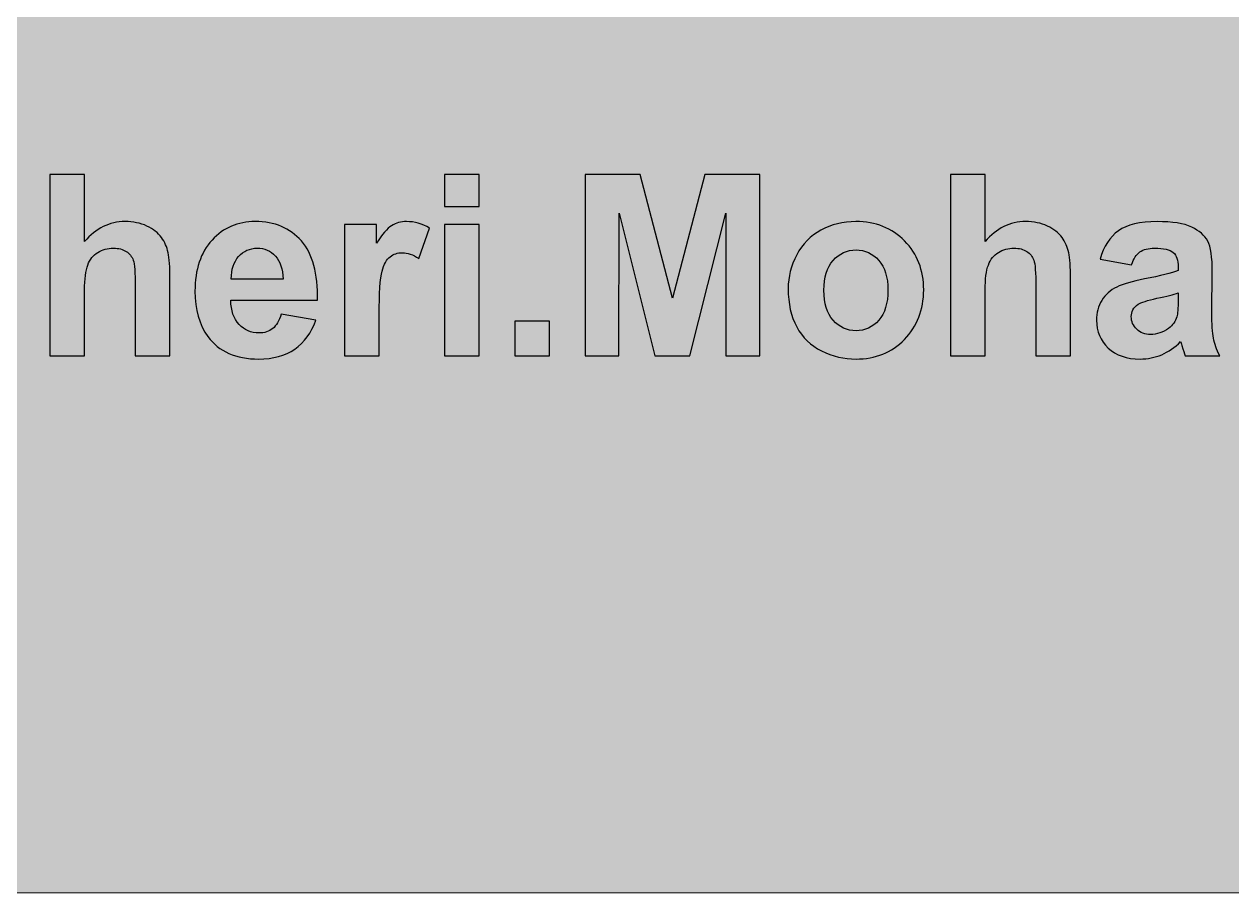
# Model space of a CAD drawing. Header units: millimetres. Extents: x -355.9 to -255.9, y -181.3 to -81.3.
# Drawn here: x -321.1 to -290.47, y -181.34 to -159.31 of the extents above; entities that cross this region are included whole.
import ezdxf

# ---------------------------------------------------------------- set-up
doc = ezdxf.new("R2010")
doc.units = ezdxf.units.MM
doc.header["$MEASUREMENT"] = 0
doc.layers.add('Layer 1', color=7, linetype='Continuous')

msp = doc.modelspace()

# ---------------------------------------------------------------- hatches: boundary and pattern name
at = {"layer": 'Layer 1', "true_color": 0xfff212}
h = msp.add_hatch(color=2, dxfattribs=at)
edge = h.paths.add_edge_path()
edge.add_spline(control_points=[(-261.0166, -81.3447), (-261.0166, -81.3447), (-350.7462, -81.3447), (-350.7462, -81.3447), (-353.5706, -81.3447), (-355.8814, -83.6554), (-355.8814, -86.4799), (-355.8814, -86.4799), (-355.8814, -176.2094), (-355.8814, -176.2094), (-355.8814, -179.0339), (-353.5706, -181.3446), (-350.7462, -181.3446), (-350.7462, -181.3446), (-261.0166, -181.3446), (-261.0166, -181.3446), (-258.1922, -181.3446), (-255.8814, -179.0339), (-255.8814, -176.2094), (-255.8814, -176.2094), (-255.8814, -86.4799), (-255.8814, -86.4799), (-255.8814, -83.6554), (-258.1922, -81.3447), (-261.0166, -81.3447)], knot_values=[0, 0, 0, 0, 0.125, 0.125, 0.125, 0.25, 0.25, 0.25, 0.375, 0.375, 0.375, 0.5, 0.5, 0.5, 0.625, 0.625, 0.625, 0.75, 0.75, 0.75, 0.875, 0.875, 0.875, 1, 1, 1, 1], degree=3, periodic=1)
at = {"layer": 'Layer 1', "true_color": 0x373435}
h = msp.add_hatch(color=250, dxfattribs=at)
edge = h.paths.add_edge_path()
edge.add_spline(control_points=[(-319.5639, -163.1222), (-319.5639, -163.1222), (-319.5639, -164.8261), (-319.5639, -164.8261), (-319.2781, -164.4868), (-318.9356, -164.3167), (-318.5386, -164.3167), (-318.3341, -164.3167), (-318.1501, -164.354), (-317.9862, -164.429), (-317.8225, -164.505), (-317.6994, -164.6003), (-317.6159, -164.718), (-317.5325, -164.8346), (-317.4757, -164.9642), (-317.4457, -165.1065), (-317.4148, -165.2489), (-317.3997, -165.4694), (-317.3997, -165.7681), (-317.3997, -165.7681), (-317.3997, -167.7203), (-317.3997, -167.7203), (-317.3997, -167.7203), (-318.2795, -167.7203), (-318.2795, -167.7203), (-318.2795, -167.7203), (-318.2795, -165.9629), (-318.2795, -165.9629), (-318.2795, -165.6139), (-318.2966, -165.3923), (-318.3298, -165.2981), (-318.3641, -165.204), (-318.424, -165.1291), (-318.5096, -165.0745), (-318.5953, -165.0188), (-318.7023, -164.9909), (-318.8318, -164.9909), (-318.9796, -164.9909), (-319.1112, -165.0262), (-319.2279, -165.098), (-319.3446, -165.1687), (-319.4291, -165.2756), (-319.4826, -165.4191), (-319.5372, -165.5614), (-319.5639, -165.7734), (-319.5639, -166.0528), (-319.5639, -166.0528), (-319.5639, -167.7203), (-319.5639, -167.7203), (-319.5639, -167.7203), (-320.4438, -167.7203), (-320.4438, -167.7203), (-320.4438, -167.7203), (-320.4438, -163.1222), (-320.4438, -163.1222), (-320.4438, -163.1222), (-319.5639, -163.1222), (-319.5639, -163.1222)], knot_values=[0, 0, 0, 0, 0.0526316, 0.0526316, 0.0526316, 0.1052632, 0.1052632, 0.1052632, 0.1578947, 0.1578947, 0.1578947, 0.2105263, 0.2105263, 0.2105263, 0.2631579, 0.2631579, 0.2631579, 0.3157895, 0.3157895, 0.3157895, 0.3684211, 0.3684211, 0.3684211, 0.4210526, 0.4210526, 0.4210526, 0.4736842, 0.4736842, 0.4736842, 0.5263158, 0.5263158, 0.5263158, 0.5789474, 0.5789474, 0.5789474, 0.6315789, 0.6315789, 0.6315789, 0.6842105, 0.6842105, 0.6842105, 0.7368421, 0.7368421, 0.7368421, 0.7894737, 0.7894737, 0.7894737, 0.8421053, 0.8421053, 0.8421053, 0.8947368, 0.8947368, 0.8947368, 0.9473684, 0.9473684, 0.9473684, 1, 1, 1, 1], degree=3, periodic=1)
h = msp.add_hatch(color=250, dxfattribs=at)
edge = h.paths.add_edge_path()
edge.add_spline(control_points=[(-310.4372, -163.9378), (-310.4372, -163.9378), (-310.4372, -163.1222), (-310.4372, -163.1222), (-310.4372, -163.1222), (-309.5573, -163.1222), (-309.5573, -163.1222), (-309.5573, -163.1222), (-309.5573, -163.9378), (-309.5573, -163.9378), (-309.5573, -163.9378), (-310.4372, -163.9378), (-310.4372, -163.9378)], knot_values=[0, 0, 0, 0, 0.25, 0.25, 0.25, 0.5, 0.5, 0.5, 0.75, 0.75, 0.75, 1, 1, 1, 1], degree=3, periodic=1)
h = msp.add_hatch(color=250, dxfattribs=at)
edge = h.paths.add_edge_path()
edge.add_spline(control_points=[(-306.8749, -167.7203), (-306.8749, -167.7203), (-306.8749, -163.1222), (-306.8749, -163.1222), (-306.8749, -163.1222), (-305.4803, -163.1222), (-305.4803, -163.1222), (-305.4803, -163.1222), (-304.6561, -166.2582), (-304.6561, -166.2582), (-304.6561, -166.2582), (-303.8416, -163.1222), (-303.8416, -163.1222), (-303.8416, -163.1222), (-302.4438, -163.1222), (-302.4438, -163.1222), (-302.4438, -163.1222), (-302.4438, -167.7203), (-302.4438, -167.7203), (-302.4438, -167.7203), (-303.3043, -167.7203), (-303.3043, -167.7203), (-303.3043, -167.7203), (-303.3075, -164.1004), (-303.3075, -164.1004), (-303.3075, -164.1004), (-304.214, -167.7203), (-304.214, -167.7203), (-304.214, -167.7203), (-305.1089, -167.7203), (-305.1089, -167.7203), (-305.1089, -167.7203), (-306.0113, -164.1004), (-306.0113, -164.1004), (-306.0113, -164.1004), (-306.0144, -167.7203), (-306.0144, -167.7203), (-306.0144, -167.7203), (-306.8749, -167.7203), (-306.8749, -167.7203)], knot_values=[0, 0, 0, 0, 0.0769231, 0.0769231, 0.0769231, 0.1538462, 0.1538462, 0.1538462, 0.2307692, 0.2307692, 0.2307692, 0.3076923, 0.3076923, 0.3076923, 0.3846154, 0.3846154, 0.3846154, 0.4615385, 0.4615385, 0.4615385, 0.5384615, 0.5384615, 0.5384615, 0.6153846, 0.6153846, 0.6153846, 0.6923077, 0.6923077, 0.6923077, 0.7692308, 0.7692308, 0.7692308, 0.8461538, 0.8461538, 0.8461538, 0.9230769, 0.9230769, 0.9230769, 1, 1, 1, 1], degree=3, periodic=1)
h = msp.add_hatch(color=250, dxfattribs=at)
edge = h.paths.add_edge_path()
edge.add_spline(control_points=[(-296.7293, -163.1222), (-296.7293, -163.1222), (-296.7293, -164.8261), (-296.7293, -164.8261), (-296.4435, -164.4868), (-296.101, -164.3167), (-295.704, -164.3167), (-295.4995, -164.3167), (-295.3154, -164.354), (-295.1516, -164.429), (-294.9879, -164.505), (-294.8647, -164.6003), (-294.7813, -164.718), (-294.6979, -164.8346), (-294.6411, -164.9642), (-294.6111, -165.1065), (-294.5801, -165.2489), (-294.5651, -165.4694), (-294.5651, -165.7681), (-294.5651, -165.7681), (-294.5651, -167.7203), (-294.5651, -167.7203), (-294.5651, -167.7203), (-295.4448, -167.7203), (-295.4448, -167.7203), (-295.4448, -167.7203), (-295.4448, -165.9629), (-295.4448, -165.9629), (-295.4448, -165.6139), (-295.462, -165.3923), (-295.4952, -165.2981), (-295.5295, -165.204), (-295.5894, -165.1291), (-295.675, -165.0745), (-295.7607, -165.0188), (-295.8676, -164.9909), (-295.9972, -164.9909), (-296.145, -164.9909), (-296.2766, -165.0262), (-296.3933, -165.098), (-296.51, -165.1687), (-296.5945, -165.2756), (-296.648, -165.4191), (-296.7026, -165.5614), (-296.7293, -165.7734), (-296.7293, -166.0528), (-296.7293, -166.0528), (-296.7293, -167.7203), (-296.7293, -167.7203), (-296.7293, -167.7203), (-297.6092, -167.7203), (-297.6092, -167.7203), (-297.6092, -167.7203), (-297.6092, -163.1222), (-297.6092, -163.1222), (-297.6092, -163.1222), (-296.7293, -163.1222), (-296.7293, -163.1222)], knot_values=[0, 0, 0, 0, 0.0526316, 0.0526316, 0.0526316, 0.1052632, 0.1052632, 0.1052632, 0.1578947, 0.1578947, 0.1578947, 0.2105263, 0.2105263, 0.2105263, 0.2631579, 0.2631579, 0.2631579, 0.3157895, 0.3157895, 0.3157895, 0.3684211, 0.3684211, 0.3684211, 0.4210526, 0.4210526, 0.4210526, 0.4736842, 0.4736842, 0.4736842, 0.5263158, 0.5263158, 0.5263158, 0.5789474, 0.5789474, 0.5789474, 0.6315789, 0.6315789, 0.6315789, 0.6842105, 0.6842105, 0.6842105, 0.7368421, 0.7368421, 0.7368421, 0.7894737, 0.7894737, 0.7894737, 0.8421053, 0.8421053, 0.8421053, 0.8947368, 0.8947368, 0.8947368, 0.9473684, 0.9473684, 0.9473684, 1, 1, 1, 1], degree=3, periodic=1)
h = msp.add_hatch(color=250, dxfattribs=at)
edge = h.paths.add_edge_path()
edge.add_spline(control_points=[(-314.5816, -166.6671), (-314.5816, -166.6671), (-313.7018, -166.8148), (-313.7018, -166.8148), (-313.8141, -167.137), (-313.9929, -167.382), (-314.2358, -167.5512), (-314.4799, -167.7193), (-314.785, -167.8038), (-315.15, -167.8038), (-315.729, -167.8038), (-316.1582, -167.6144), (-316.4354, -167.2355), (-316.6549, -166.9315), (-316.765, -166.5483), (-316.765, -166.0848), (-316.765, -165.5326), (-316.6206, -165.0991), (-316.3327, -164.7865), (-316.0447, -164.473), (-315.6797, -164.3167), (-315.2387, -164.3167), (-314.7443, -164.3167), (-314.3535, -164.4804), (-314.0667, -164.8079), (-313.781, -165.1355), (-313.644, -165.6374), (-313.6568, -166.3139), (-313.6568, -166.3139), (-315.8595, -166.3139), (-315.8595, -166.3139), (-315.8531, -166.5751), (-315.7824, -166.7784), (-315.6465, -166.924), (-315.5116, -167.0695), (-315.3426, -167.1423), (-315.1413, -167.1423), (-315.0033, -167.1423), (-314.8877, -167.1049), (-314.7945, -167.0299), (-314.7003, -166.955), (-314.6298, -166.8341), (-314.5816, -166.6671)], knot_values=[0, 0, 0, 0, 0.0714286, 0.0714286, 0.0714286, 0.1428571, 0.1428571, 0.1428571, 0.2142857, 0.2142857, 0.2142857, 0.2857143, 0.2857143, 0.2857143, 0.3571429, 0.3571429, 0.3571429, 0.4285714, 0.4285714, 0.4285714, 0.5, 0.5, 0.5, 0.5714286, 0.5714286, 0.5714286, 0.6428571, 0.6428571, 0.6428571, 0.7142857, 0.7142857, 0.7142857, 0.7857143, 0.7857143, 0.7857143, 0.8571429, 0.8571429, 0.8571429, 0.9285714, 0.9285714, 0.9285714, 1, 1, 1, 1], degree=3, periodic=1)
h = msp.add_hatch(color=250, dxfattribs=at)
edge = h.paths.add_edge_path()
edge.add_spline(control_points=[(-312.0951, -167.7203), (-312.0951, -167.7203), (-312.975, -167.7203), (-312.975, -167.7203), (-312.975, -167.7203), (-312.975, -164.3873), (-312.975, -164.3873), (-312.975, -164.3873), (-312.1595, -164.3873), (-312.1595, -164.3873), (-312.1595, -164.3873), (-312.1595, -164.8604), (-312.1595, -164.8604), (-312.0191, -164.6367), (-311.8929, -164.4901), (-311.7805, -164.4205), (-311.6681, -164.3509), (-311.5408, -164.3167), (-311.3984, -164.3167), (-311.1972, -164.3167), (-311.0035, -164.3722), (-310.8172, -164.4825), (-310.8172, -164.4825), (-311.0901, -165.2511), (-311.0901, -165.2511), (-311.2389, -165.1547), (-311.377, -165.1065), (-311.5044, -165.1065), (-311.6285, -165.1065), (-311.7335, -165.1408), (-311.819, -165.2083), (-311.9048, -165.2767), (-311.9721, -165.3988), (-312.0214, -165.5765), (-312.0706, -165.7541), (-312.0951, -166.1265), (-312.0951, -166.6928), (-312.0951, -166.6928), (-312.0951, -167.7203), (-312.0951, -167.7203)], knot_values=[0, 0, 0, 0, 0.0769231, 0.0769231, 0.0769231, 0.1538462, 0.1538462, 0.1538462, 0.2307692, 0.2307692, 0.2307692, 0.3076923, 0.3076923, 0.3076923, 0.3846154, 0.3846154, 0.3846154, 0.4615385, 0.4615385, 0.4615385, 0.5384615, 0.5384615, 0.5384615, 0.6153846, 0.6153846, 0.6153846, 0.6923077, 0.6923077, 0.6923077, 0.7692308, 0.7692308, 0.7692308, 0.8461538, 0.8461538, 0.8461538, 0.9230769, 0.9230769, 0.9230769, 1, 1, 1, 1], degree=3, periodic=1)
h = msp.add_hatch(color=250, dxfattribs=at)
edge = h.paths.add_edge_path()
edge.add_spline(control_points=[(-310.4372, -167.7203), (-310.4372, -167.7203), (-310.4372, -164.3873), (-310.4372, -164.3873), (-310.4372, -164.3873), (-309.5573, -164.3873), (-309.5573, -164.3873), (-309.5573, -164.3873), (-309.5573, -167.7203), (-309.5573, -167.7203), (-309.5573, -167.7203), (-310.4372, -167.7203), (-310.4372, -167.7203)], knot_values=[0, 0, 0, 0, 0.25, 0.25, 0.25, 0.5, 0.5, 0.5, 0.75, 0.75, 0.75, 1, 1, 1, 1], degree=3, periodic=1)
h = msp.add_hatch(color=250, dxfattribs=at)
edge = h.paths.add_edge_path()
edge.add_spline(control_points=[(-301.7246, -166.0131), (-301.7246, -165.7198), (-301.6528, -165.4363), (-301.5083, -165.1622), (-301.3638, -164.8871), (-301.1593, -164.6784), (-300.8951, -164.534), (-300.6307, -164.3894), (-300.3364, -164.3167), (-300.0099, -164.3167), (-299.5058, -164.3167), (-299.0936, -164.4804), (-298.7715, -164.8079), (-298.4493, -165.1365), (-298.2888, -165.5496), (-298.2888, -166.0505), (-298.2888, -166.5559), (-298.4514, -166.9743), (-298.7758, -167.3062), (-299.1012, -167.638), (-299.51, -167.8038), (-300.0034, -167.8038), (-300.3084, -167.8038), (-300.5996, -167.7343), (-300.8769, -167.5962), (-301.153, -167.458), (-301.3638, -167.2558), (-301.5083, -166.9882), (-301.6528, -166.7217), (-301.7246, -166.3963), (-301.7246, -166.0131)], knot_values=[0, 0, 0, 0, 0.1, 0.1, 0.1, 0.2, 0.2, 0.2, 0.3, 0.3, 0.3, 0.4, 0.4, 0.4, 0.5, 0.5, 0.5, 0.6, 0.6, 0.6, 0.7, 0.7, 0.7, 0.8, 0.8, 0.8, 0.9, 0.9, 0.9, 1, 1, 1, 1], degree=3, periodic=1)
h = msp.add_hatch(color=250, dxfattribs=at)
edge = h.paths.add_edge_path()
edge.add_spline(control_points=[(-293.0185, -165.4147), (-293.0185, -165.4147), (-293.8148, -165.2735), (-293.8148, -165.2735), (-293.725, -164.9481), (-293.5698, -164.7074), (-293.3503, -164.5511), (-293.1309, -164.3949), (-292.8045, -164.3167), (-292.3721, -164.3167), (-291.9792, -164.3167), (-291.686, -164.3627), (-291.4933, -164.4558), (-291.3017, -164.549), (-291.1658, -164.6667), (-291.0876, -164.8101), (-291.0095, -164.9536), (-290.9699, -165.2157), (-290.9699, -165.5989), (-290.9699, -165.5989), (-290.9827, -166.6264), (-290.9827, -166.6264), (-290.9827, -166.9186), (-290.9689, -167.1349), (-290.9409, -167.274), (-290.9132, -167.4131), (-290.8607, -167.562), (-290.7836, -167.7203), (-290.7836, -167.7203), (-291.657, -167.7203), (-291.657, -167.7203), (-291.6796, -167.6625), (-291.7084, -167.577), (-291.7416, -167.4635), (-291.7556, -167.411), (-291.7662, -167.3767), (-291.7726, -167.3606), (-291.9225, -167.5084), (-292.0831, -167.6187), (-292.2542, -167.6926), (-292.4255, -167.7663), (-292.6075, -167.8038), (-292.8013, -167.8038), (-293.1426, -167.8038), (-293.4123, -167.7108), (-293.6094, -167.5245), (-293.8063, -167.3393), (-293.9048, -167.1038), (-293.9048, -166.8191), (-293.9048, -166.6319), (-293.8599, -166.4638), (-293.7699, -166.316), (-293.6799, -166.1695), (-293.5548, -166.056), (-293.392, -165.9779), (-293.2304, -165.8997), (-292.9971, -165.8312), (-292.692, -165.7723), (-292.2811, -165.6952), (-291.9953, -165.6224), (-291.8369, -165.5561), (-291.8369, -165.5561), (-291.8369, -165.4672), (-291.8369, -165.4672), (-291.8369, -165.296), (-291.8786, -165.174), (-291.9621, -165.1001), (-292.0467, -165.0273), (-292.2051, -164.9909), (-292.4373, -164.9909), (-292.5947, -164.9909), (-292.7166, -165.022), (-292.8045, -165.0851), (-292.8934, -165.1473), (-292.9639, -165.2574), (-293.0185, -165.4147)], knot_values=[0, 0, 0, 0, 0.04, 0.04, 0.04, 0.08, 0.08, 0.08, 0.12, 0.12, 0.12, 0.16, 0.16, 0.16, 0.2, 0.2, 0.2, 0.24, 0.24, 0.24, 0.28, 0.28, 0.28, 0.32, 0.32, 0.32, 0.36, 0.36, 0.36, 0.4, 0.4, 0.4, 0.44, 0.44, 0.44, 0.48, 0.48, 0.48, 0.52, 0.52, 0.52, 0.56, 0.56, 0.56, 0.6, 0.6, 0.6, 0.64, 0.64, 0.64, 0.68, 0.68, 0.68, 0.72, 0.72, 0.72, 0.76, 0.76, 0.76, 0.8, 0.8, 0.8, 0.84, 0.84, 0.84, 0.88, 0.88, 0.88, 0.92, 0.92, 0.92, 0.96, 0.96, 0.96, 1, 1, 1, 1], degree=3, periodic=1)
h = msp.add_hatch(color=250, dxfattribs=at)
edge = h.paths.add_edge_path()
edge.add_spline(control_points=[(-314.5301, -165.7744), (-314.5366, -165.5187), (-314.6019, -165.3239), (-314.7272, -165.1911), (-314.8523, -165.0573), (-315.0043, -164.9909), (-315.1841, -164.9909), (-315.3757, -164.9909), (-315.5342, -165.0616), (-315.6594, -165.2018), (-315.7847, -165.3421), (-315.8457, -165.5337), (-315.8436, -165.7744), (-315.8436, -165.7744), (-314.5301, -165.7744), (-314.5301, -165.7744)], knot_values=[0, 0, 0, 0, 0.2, 0.2, 0.2, 0.4, 0.4, 0.4, 0.6, 0.6, 0.6, 0.8, 0.8, 0.8, 1, 1, 1, 1], degree=3, periodic=1)
h = msp.add_hatch(color=250, dxfattribs=at)
edge = h.paths.add_edge_path()
edge.add_spline(control_points=[(-300.8191, -166.0602), (-300.8191, -166.391), (-300.7409, -166.6446), (-300.5847, -166.8201), (-300.4272, -166.9967), (-300.2346, -167.0845), (-300.0044, -167.0845), (-299.7755, -167.0845), (-299.5828, -166.9967), (-299.4277, -166.8201), (-299.2725, -166.6446), (-299.1942, -166.3888), (-299.1942, -166.0539), (-299.1942, -165.7274), (-299.2725, -165.4759), (-299.4277, -165.3004), (-299.5828, -165.1236), (-299.7755, -165.0359), (-300.0044, -165.0359), (-300.2346, -165.0359), (-300.4272, -165.1236), (-300.5847, -165.3004), (-300.7409, -165.4759), (-300.8191, -165.7295), (-300.8191, -166.0602)], knot_values=[0, 0, 0, 0, 0.125, 0.125, 0.125, 0.25, 0.25, 0.25, 0.375, 0.375, 0.375, 0.5, 0.5, 0.5, 0.625, 0.625, 0.625, 0.75, 0.75, 0.75, 0.875, 0.875, 0.875, 1, 1, 1, 1], degree=3, periodic=1)
h = msp.add_hatch(color=250, dxfattribs=at)
edge = h.paths.add_edge_path()
edge.add_spline(control_points=[(-291.8369, -166.1276), (-291.9493, -166.1651), (-292.128, -166.2101), (-292.3732, -166.2625), (-292.6171, -166.315), (-292.7778, -166.3664), (-292.8525, -166.4155), (-292.9671, -166.4981), (-293.0249, -166.6008), (-293.0249, -166.7259), (-293.0249, -166.8502), (-292.9789, -166.9561), (-292.8868, -167.046), (-292.7948, -167.136), (-292.6781, -167.1809), (-292.5358, -167.1809), (-292.3774, -167.1809), (-292.2254, -167.1284), (-292.0808, -167.0246), (-291.9749, -166.9444), (-291.9043, -166.848), (-291.8712, -166.7324), (-291.8486, -166.6575), (-291.8369, -166.514), (-291.8369, -166.3033), (-291.8369, -166.3033), (-291.8369, -166.1276), (-291.8369, -166.1276)], knot_values=[0, 0, 0, 0, 0.1111111, 0.1111111, 0.1111111, 0.2222222, 0.2222222, 0.2222222, 0.3333333, 0.3333333, 0.3333333, 0.4444444, 0.4444444, 0.4444444, 0.5555556, 0.5555556, 0.5555556, 0.6666667, 0.6666667, 0.6666667, 0.7777778, 0.7777778, 0.7777778, 0.8888889, 0.8888889, 0.8888889, 1, 1, 1, 1], degree=3, periodic=1)
h = msp.add_hatch(color=250, dxfattribs=at)
edge = h.paths.add_edge_path()
edge.add_spline(control_points=[(-308.6592, -167.7203), (-308.6592, -167.7203), (-308.6592, -166.8405), (-308.6592, -166.8405), (-308.6592, -166.8405), (-307.7795, -166.8405), (-307.7795, -166.8405), (-307.7795, -166.8405), (-307.7795, -167.7203), (-307.7795, -167.7203), (-307.7795, -167.7203), (-308.6592, -167.7203), (-308.6592, -167.7203)], knot_values=[0, 0, 0, 0, 0.25, 0.25, 0.25, 0.5, 0.5, 0.5, 0.75, 0.75, 0.75, 1, 1, 1, 1], degree=3, periodic=1)

# ---------------------------------------------------------------- linework, layer by layer
at = {"layer": 'Layer 1', "color": 250, "lineweight": 18}
msp.add_open_spline([(-261.0166, -81.3447), (-261.0166, -81.3447), (-350.7462, -81.3447), (-350.7462, -81.3447), (-353.5706, -81.3447), (-355.8814, -83.6554), (-355.8814, -86.4799), (-355.8814, -86.4799), (-355.8814, -176.2094), (-355.8814, -176.2094), (-355.8814, -179.0339), (-353.5706, -181.3446), (-350.7462, -181.3446), (-350.7462, -181.3446), (-261.0166, -181.3446), (-261.0166, -181.3446), (-258.1922, -181.3446), (-255.8814, -179.0339), (-255.8814, -176.2094), (-255.8814, -176.2094), (-255.8814, -86.4799), (-255.8814, -86.4799), (-255.8814, -83.6554), (-258.1922, -81.3447), (-261.0166, -81.3447)], degree=3, knots=[0, 0, 0, 0, 0.125, 0.125, 0.125, 0.25, 0.25, 0.25, 0.375, 0.375, 0.375, 0.5, 0.5, 0.5, 0.625, 0.625, 0.625, 0.75, 0.75, 0.75, 0.875, 0.875, 0.875, 1, 1, 1, 1], dxfattribs=at)
at = {"layer": 'Layer 1', "color": 250}
for points, knots in [([(-319.5639, -163.1222), (-319.5639, -163.1222), (-319.5639, -164.8261), (-319.5639, -164.8261), (-319.2781, -164.4868), (-318.9356, -164.3167), (-318.5386, -164.3167), (-318.3341, -164.3167), (-318.1501, -164.354), (-317.9862, -164.429), (-317.8225, -164.505), (-317.6994, -164.6003), (-317.6159, -164.718), (-317.5325, -164.8346), (-317.4757, -164.9642), (-317.4457, -165.1065), (-317.4148, -165.2489), (-317.3997, -165.4694), (-317.3997, -165.7681), (-317.3997, -165.7681), (-317.3997, -167.7203), (-317.3997, -167.7203), (-317.3997, -167.7203), (-318.2795, -167.7203), (-318.2795, -167.7203), (-318.2795, -167.7203), (-318.2795, -165.9629), (-318.2795, -165.9629), (-318.2795, -165.6139), (-318.2966, -165.3923), (-318.3298, -165.2981), (-318.3641, -165.204), (-318.424, -165.1291), (-318.5096, -165.0745), (-318.5953, -165.0188), (-318.7023, -164.9909), (-318.8318, -164.9909), (-318.9796, -164.9909), (-319.1112, -165.0262), (-319.2279, -165.098), (-319.3446, -165.1687), (-319.4291, -165.2756), (-319.4826, -165.4191), (-319.5372, -165.5614), (-319.5639, -165.7734), (-319.5639, -166.0528), (-319.5639, -166.0528), (-319.5639, -167.7203), (-319.5639, -167.7203), (-319.5639, -167.7203), (-320.4438, -167.7203), (-320.4438, -167.7203), (-320.4438, -167.7203), (-320.4438, -163.1222), (-320.4438, -163.1222), (-320.4438, -163.1222), (-319.5639, -163.1222), (-319.5639, -163.1222)], [0, 0, 0, 0, 0.0526316, 0.0526316, 0.0526316, 0.1052632, 0.1052632, 0.1052632, 0.1578947, 0.1578947, 0.1578947, 0.2105263, 0.2105263, 0.2105263, 0.2631579, 0.2631579, 0.2631579, 0.3157895, 0.3157895, 0.3157895, 0.3684211, 0.3684211, 0.3684211, 0.4210526, 0.4210526, 0.4210526, 0.4736842, 0.4736842, 0.4736842, 0.5263158, 0.5263158, 0.5263158, 0.5789474, 0.5789474, 0.5789474, 0.6315789, 0.6315789, 0.6315789, 0.6842105, 0.6842105, 0.6842105, 0.7368421, 0.7368421, 0.7368421, 0.7894737, 0.7894737, 0.7894737, 0.8421053, 0.8421053, 0.8421053, 0.8947368, 0.8947368, 0.8947368, 0.9473684, 0.9473684, 0.9473684, 1, 1, 1, 1]), ([(-310.4372, -163.9378), (-310.4372, -163.9378), (-310.4372, -163.1222), (-310.4372, -163.1222), (-310.4372, -163.1222), (-309.5573, -163.1222), (-309.5573, -163.1222), (-309.5573, -163.1222), (-309.5573, -163.9378), (-309.5573, -163.9378), (-309.5573, -163.9378), (-310.4372, -163.9378), (-310.4372, -163.9378)], [0, 0, 0, 0, 0.25, 0.25, 0.25, 0.5, 0.5, 0.5, 0.75, 0.75, 0.75, 1, 1, 1, 1]), ([(-306.8749, -167.7203), (-306.8749, -167.7203), (-306.8749, -163.1222), (-306.8749, -163.1222), (-306.8749, -163.1222), (-305.4803, -163.1222), (-305.4803, -163.1222), (-305.4803, -163.1222), (-304.6561, -166.2582), (-304.6561, -166.2582), (-304.6561, -166.2582), (-303.8416, -163.1222), (-303.8416, -163.1222), (-303.8416, -163.1222), (-302.4438, -163.1222), (-302.4438, -163.1222), (-302.4438, -163.1222), (-302.4438, -167.7203), (-302.4438, -167.7203), (-302.4438, -167.7203), (-303.3043, -167.7203), (-303.3043, -167.7203), (-303.3043, -167.7203), (-303.3075, -164.1004), (-303.3075, -164.1004), (-303.3075, -164.1004), (-304.214, -167.7203), (-304.214, -167.7203), (-304.214, -167.7203), (-305.1089, -167.7203), (-305.1089, -167.7203), (-305.1089, -167.7203), (-306.0113, -164.1004), (-306.0113, -164.1004), (-306.0113, -164.1004), (-306.0144, -167.7203), (-306.0144, -167.7203), (-306.0144, -167.7203), (-306.8749, -167.7203), (-306.8749, -167.7203)], [0, 0, 0, 0, 0.0769231, 0.0769231, 0.0769231, 0.1538462, 0.1538462, 0.1538462, 0.2307692, 0.2307692, 0.2307692, 0.3076923, 0.3076923, 0.3076923, 0.3846154, 0.3846154, 0.3846154, 0.4615385, 0.4615385, 0.4615385, 0.5384615, 0.5384615, 0.5384615, 0.6153846, 0.6153846, 0.6153846, 0.6923077, 0.6923077, 0.6923077, 0.7692308, 0.7692308, 0.7692308, 0.8461538, 0.8461538, 0.8461538, 0.9230769, 0.9230769, 0.9230769, 1, 1, 1, 1]), ([(-296.7293, -163.1222), (-296.7293, -163.1222), (-296.7293, -164.8261), (-296.7293, -164.8261), (-296.4435, -164.4868), (-296.101, -164.3167), (-295.704, -164.3167), (-295.4995, -164.3167), (-295.3154, -164.354), (-295.1516, -164.429), (-294.9879, -164.505), (-294.8647, -164.6003), (-294.7813, -164.718), (-294.6979, -164.8346), (-294.6411, -164.9642), (-294.6111, -165.1065), (-294.5801, -165.2489), (-294.5651, -165.4694), (-294.5651, -165.7681), (-294.5651, -165.7681), (-294.5651, -167.7203), (-294.5651, -167.7203), (-294.5651, -167.7203), (-295.4448, -167.7203), (-295.4448, -167.7203), (-295.4448, -167.7203), (-295.4448, -165.9629), (-295.4448, -165.9629), (-295.4448, -165.6139), (-295.462, -165.3923), (-295.4952, -165.2981), (-295.5295, -165.204), (-295.5894, -165.1291), (-295.675, -165.0745), (-295.7607, -165.0188), (-295.8676, -164.9909), (-295.9972, -164.9909), (-296.145, -164.9909), (-296.2766, -165.0262), (-296.3933, -165.098), (-296.51, -165.1687), (-296.5945, -165.2756), (-296.648, -165.4191), (-296.7026, -165.5614), (-296.7293, -165.7734), (-296.7293, -166.0528), (-296.7293, -166.0528), (-296.7293, -167.7203), (-296.7293, -167.7203), (-296.7293, -167.7203), (-297.6092, -167.7203), (-297.6092, -167.7203), (-297.6092, -167.7203), (-297.6092, -163.1222), (-297.6092, -163.1222), (-297.6092, -163.1222), (-296.7293, -163.1222), (-296.7293, -163.1222)], [0, 0, 0, 0, 0.0526316, 0.0526316, 0.0526316, 0.1052632, 0.1052632, 0.1052632, 0.1578947, 0.1578947, 0.1578947, 0.2105263, 0.2105263, 0.2105263, 0.2631579, 0.2631579, 0.2631579, 0.3157895, 0.3157895, 0.3157895, 0.3684211, 0.3684211, 0.3684211, 0.4210526, 0.4210526, 0.4210526, 0.4736842, 0.4736842, 0.4736842, 0.5263158, 0.5263158, 0.5263158, 0.5789474, 0.5789474, 0.5789474, 0.6315789, 0.6315789, 0.6315789, 0.6842105, 0.6842105, 0.6842105, 0.7368421, 0.7368421, 0.7368421, 0.7894737, 0.7894737, 0.7894737, 0.8421053, 0.8421053, 0.8421053, 0.8947368, 0.8947368, 0.8947368, 0.9473684, 0.9473684, 0.9473684, 1, 1, 1, 1]), ([(-314.5816, -166.6671), (-314.5816, -166.6671), (-313.7018, -166.8148), (-313.7018, -166.8148), (-313.8141, -167.137), (-313.9929, -167.382), (-314.2358, -167.5512), (-314.4799, -167.7193), (-314.785, -167.8038), (-315.15, -167.8038), (-315.729, -167.8038), (-316.1582, -167.6144), (-316.4354, -167.2355), (-316.6549, -166.9315), (-316.765, -166.5483), (-316.765, -166.0848), (-316.765, -165.5326), (-316.6206, -165.0991), (-316.3327, -164.7865), (-316.0447, -164.473), (-315.6797, -164.3167), (-315.2387, -164.3167), (-314.7443, -164.3167), (-314.3535, -164.4804), (-314.0667, -164.8079), (-313.781, -165.1355), (-313.644, -165.6374), (-313.6568, -166.3139), (-313.6568, -166.3139), (-315.8595, -166.3139), (-315.8595, -166.3139), (-315.8531, -166.5751), (-315.7824, -166.7784), (-315.6465, -166.924), (-315.5116, -167.0695), (-315.3426, -167.1423), (-315.1413, -167.1423), (-315.0033, -167.1423), (-314.8877, -167.1049), (-314.7945, -167.0299), (-314.7003, -166.955), (-314.6298, -166.8341), (-314.5816, -166.6671)], [0, 0, 0, 0, 0.0714286, 0.0714286, 0.0714286, 0.1428571, 0.1428571, 0.1428571, 0.2142857, 0.2142857, 0.2142857, 0.2857143, 0.2857143, 0.2857143, 0.3571429, 0.3571429, 0.3571429, 0.4285714, 0.4285714, 0.4285714, 0.5, 0.5, 0.5, 0.5714286, 0.5714286, 0.5714286, 0.6428571, 0.6428571, 0.6428571, 0.7142857, 0.7142857, 0.7142857, 0.7857143, 0.7857143, 0.7857143, 0.8571429, 0.8571429, 0.8571429, 0.9285714, 0.9285714, 0.9285714, 1, 1, 1, 1]), ([(-312.0951, -167.7203), (-312.0951, -167.7203), (-312.975, -167.7203), (-312.975, -167.7203), (-312.975, -167.7203), (-312.975, -164.3873), (-312.975, -164.3873), (-312.975, -164.3873), (-312.1595, -164.3873), (-312.1595, -164.3873), (-312.1595, -164.3873), (-312.1595, -164.8604), (-312.1595, -164.8604), (-312.0191, -164.6367), (-311.8929, -164.4901), (-311.7805, -164.4205), (-311.6681, -164.3509), (-311.5408, -164.3167), (-311.3984, -164.3167), (-311.1972, -164.3167), (-311.0035, -164.3722), (-310.8172, -164.4825), (-310.8172, -164.4825), (-311.0901, -165.2511), (-311.0901, -165.2511), (-311.2389, -165.1547), (-311.377, -165.1065), (-311.5044, -165.1065), (-311.6285, -165.1065), (-311.7335, -165.1408), (-311.819, -165.2083), (-311.9048, -165.2767), (-311.9721, -165.3988), (-312.0214, -165.5765), (-312.0706, -165.7541), (-312.0951, -166.1265), (-312.0951, -166.6928), (-312.0951, -166.6928), (-312.0951, -167.7203), (-312.0951, -167.7203)], [0, 0, 0, 0, 0.0769231, 0.0769231, 0.0769231, 0.1538462, 0.1538462, 0.1538462, 0.2307692, 0.2307692, 0.2307692, 0.3076923, 0.3076923, 0.3076923, 0.3846154, 0.3846154, 0.3846154, 0.4615385, 0.4615385, 0.4615385, 0.5384615, 0.5384615, 0.5384615, 0.6153846, 0.6153846, 0.6153846, 0.6923077, 0.6923077, 0.6923077, 0.7692308, 0.7692308, 0.7692308, 0.8461538, 0.8461538, 0.8461538, 0.9230769, 0.9230769, 0.9230769, 1, 1, 1, 1]), ([(-310.4372, -167.7203), (-310.4372, -167.7203), (-310.4372, -164.3873), (-310.4372, -164.3873), (-310.4372, -164.3873), (-309.5573, -164.3873), (-309.5573, -164.3873), (-309.5573, -164.3873), (-309.5573, -167.7203), (-309.5573, -167.7203), (-309.5573, -167.7203), (-310.4372, -167.7203), (-310.4372, -167.7203)], [0, 0, 0, 0, 0.25, 0.25, 0.25, 0.5, 0.5, 0.5, 0.75, 0.75, 0.75, 1, 1, 1, 1]), ([(-301.7246, -166.0131), (-301.7246, -165.7198), (-301.6528, -165.4363), (-301.5083, -165.1622), (-301.3638, -164.8871), (-301.1593, -164.6784), (-300.8951, -164.534), (-300.6307, -164.3894), (-300.3364, -164.3167), (-300.0099, -164.3167), (-299.5058, -164.3167), (-299.0936, -164.4804), (-298.7715, -164.8079), (-298.4493, -165.1365), (-298.2888, -165.5496), (-298.2888, -166.0505), (-298.2888, -166.5559), (-298.4514, -166.9743), (-298.7758, -167.3062), (-299.1012, -167.638), (-299.51, -167.8038), (-300.0034, -167.8038), (-300.3084, -167.8038), (-300.5996, -167.7343), (-300.8769, -167.5962), (-301.153, -167.458), (-301.3638, -167.2558), (-301.5083, -166.9882), (-301.6528, -166.7217), (-301.7246, -166.3963), (-301.7246, -166.0131)], [0, 0, 0, 0, 0.1, 0.1, 0.1, 0.2, 0.2, 0.2, 0.3, 0.3, 0.3, 0.4, 0.4, 0.4, 0.5, 0.5, 0.5, 0.6, 0.6, 0.6, 0.7, 0.7, 0.7, 0.8, 0.8, 0.8, 0.9, 0.9, 0.9, 1, 1, 1, 1]), ([(-293.0185, -165.4147), (-293.0185, -165.4147), (-293.8148, -165.2735), (-293.8148, -165.2735), (-293.725, -164.9481), (-293.5698, -164.7074), (-293.3503, -164.5511), (-293.1309, -164.3949), (-292.8045, -164.3167), (-292.3721, -164.3167), (-291.9792, -164.3167), (-291.686, -164.3627), (-291.4933, -164.4558), (-291.3017, -164.549), (-291.1658, -164.6667), (-291.0876, -164.8101), (-291.0095, -164.9536), (-290.9699, -165.2157), (-290.9699, -165.5989), (-290.9699, -165.5989), (-290.9827, -166.6264), (-290.9827, -166.6264), (-290.9827, -166.9186), (-290.9689, -167.1349), (-290.9409, -167.274), (-290.9132, -167.4131), (-290.8607, -167.562), (-290.7836, -167.7203), (-290.7836, -167.7203), (-291.657, -167.7203), (-291.657, -167.7203), (-291.6796, -167.6625), (-291.7084, -167.577), (-291.7416, -167.4635), (-291.7556, -167.411), (-291.7662, -167.3767), (-291.7726, -167.3606), (-291.9225, -167.5084), (-292.0831, -167.6187), (-292.2542, -167.6926), (-292.4255, -167.7663), (-292.6075, -167.8038), (-292.8013, -167.8038), (-293.1426, -167.8038), (-293.4123, -167.7108), (-293.6094, -167.5245), (-293.8063, -167.3393), (-293.9048, -167.1038), (-293.9048, -166.8191), (-293.9048, -166.6319), (-293.8599, -166.4638), (-293.7699, -166.316), (-293.6799, -166.1695), (-293.5548, -166.056), (-293.392, -165.9779), (-293.2304, -165.8997), (-292.9971, -165.8312), (-292.692, -165.7723), (-292.2811, -165.6952), (-291.9953, -165.6224), (-291.8369, -165.5561), (-291.8369, -165.5561), (-291.8369, -165.4672), (-291.8369, -165.4672), (-291.8369, -165.296), (-291.8786, -165.174), (-291.9621, -165.1001), (-292.0467, -165.0273), (-292.2051, -164.9909), (-292.4373, -164.9909), (-292.5947, -164.9909), (-292.7166, -165.022), (-292.8045, -165.0851), (-292.8934, -165.1473), (-292.9639, -165.2574), (-293.0185, -165.4147)], [0, 0, 0, 0, 0.04, 0.04, 0.04, 0.08, 0.08, 0.08, 0.12, 0.12, 0.12, 0.16, 0.16, 0.16, 0.2, 0.2, 0.2, 0.24, 0.24, 0.24, 0.28, 0.28, 0.28, 0.32, 0.32, 0.32, 0.36, 0.36, 0.36, 0.4, 0.4, 0.4, 0.44, 0.44, 0.44, 0.48, 0.48, 0.48, 0.52, 0.52, 0.52, 0.56, 0.56, 0.56, 0.6, 0.6, 0.6, 0.64, 0.64, 0.64, 0.68, 0.68, 0.68, 0.72, 0.72, 0.72, 0.76, 0.76, 0.76, 0.8, 0.8, 0.8, 0.84, 0.84, 0.84, 0.88, 0.88, 0.88, 0.92, 0.92, 0.92, 0.96, 0.96, 0.96, 1, 1, 1, 1]), ([(-314.5301, -165.7744), (-314.5366, -165.5187), (-314.6019, -165.3239), (-314.7272, -165.1911), (-314.8523, -165.0573), (-315.0043, -164.9909), (-315.1841, -164.9909), (-315.3757, -164.9909), (-315.5342, -165.0616), (-315.6594, -165.2018), (-315.7847, -165.3421), (-315.8457, -165.5337), (-315.8436, -165.7744), (-315.8436, -165.7744), (-314.5301, -165.7744), (-314.5301, -165.7744)], [0, 0, 0, 0, 0.2, 0.2, 0.2, 0.4, 0.4, 0.4, 0.6, 0.6, 0.6, 0.8, 0.8, 0.8, 1, 1, 1, 1]), ([(-300.8191, -166.0602), (-300.8191, -166.391), (-300.7409, -166.6446), (-300.5847, -166.8201), (-300.4272, -166.9967), (-300.2346, -167.0845), (-300.0044, -167.0845), (-299.7755, -167.0845), (-299.5828, -166.9967), (-299.4277, -166.8201), (-299.2725, -166.6446), (-299.1942, -166.3888), (-299.1942, -166.0539), (-299.1942, -165.7274), (-299.2725, -165.4759), (-299.4277, -165.3004), (-299.5828, -165.1236), (-299.7755, -165.0359), (-300.0044, -165.0359), (-300.2346, -165.0359), (-300.4272, -165.1236), (-300.5847, -165.3004), (-300.7409, -165.4759), (-300.8191, -165.7295), (-300.8191, -166.0602)], [0, 0, 0, 0, 0.125, 0.125, 0.125, 0.25, 0.25, 0.25, 0.375, 0.375, 0.375, 0.5, 0.5, 0.5, 0.625, 0.625, 0.625, 0.75, 0.75, 0.75, 0.875, 0.875, 0.875, 1, 1, 1, 1]), ([(-291.8369, -166.1276), (-291.9493, -166.1651), (-292.128, -166.2101), (-292.3732, -166.2625), (-292.6171, -166.315), (-292.7778, -166.3664), (-292.8525, -166.4155), (-292.9671, -166.4981), (-293.0249, -166.6008), (-293.0249, -166.7259), (-293.0249, -166.8502), (-292.9789, -166.9561), (-292.8868, -167.046), (-292.7948, -167.136), (-292.6781, -167.1809), (-292.5358, -167.1809), (-292.3774, -167.1809), (-292.2254, -167.1284), (-292.0808, -167.0246), (-291.9749, -166.9444), (-291.9043, -166.848), (-291.8712, -166.7324), (-291.8486, -166.6575), (-291.8369, -166.514), (-291.8369, -166.3033), (-291.8369, -166.3033), (-291.8369, -166.1276), (-291.8369, -166.1276)], [0, 0, 0, 0, 0.1111111, 0.1111111, 0.1111111, 0.2222222, 0.2222222, 0.2222222, 0.3333333, 0.3333333, 0.3333333, 0.4444444, 0.4444444, 0.4444444, 0.5555556, 0.5555556, 0.5555556, 0.6666667, 0.6666667, 0.6666667, 0.7777778, 0.7777778, 0.7777778, 0.8888889, 0.8888889, 0.8888889, 1, 1, 1, 1]), ([(-308.6592, -167.7203), (-308.6592, -167.7203), (-308.6592, -166.8405), (-308.6592, -166.8405), (-308.6592, -166.8405), (-307.7795, -166.8405), (-307.7795, -166.8405), (-307.7795, -166.8405), (-307.7795, -167.7203), (-307.7795, -167.7203), (-307.7795, -167.7203), (-308.6592, -167.7203), (-308.6592, -167.7203)], [0, 0, 0, 0, 0.25, 0.25, 0.25, 0.5, 0.5, 0.5, 0.75, 0.75, 0.75, 1, 1, 1, 1])]:
    msp.add_open_spline(points, degree=3, knots=knots, dxfattribs=at)

doc.saveas('drawing.dxf')
